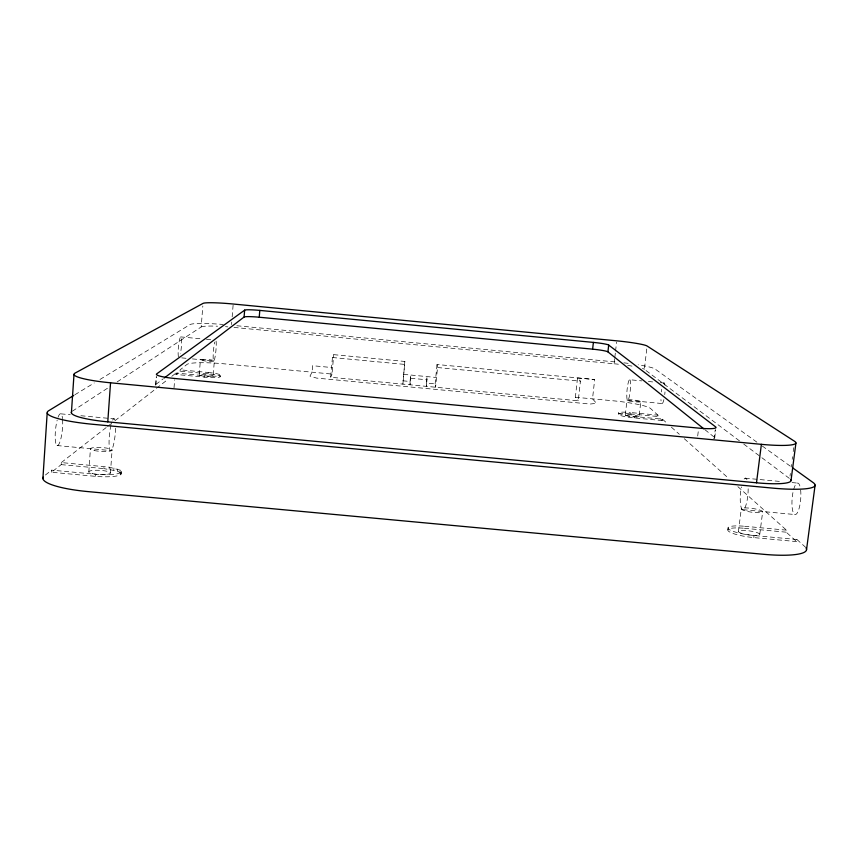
<?xml version="1.0" encoding="UTF-8"?>
<svg xmlns="http://www.w3.org/2000/svg" width="858" height="858" viewBox="0 0 858 858"><rect width="100%" height="100%" fill="white"/><g stroke="black" fill="none" stroke-linecap="round" stroke-linejoin="round"><path stroke-width="0.64" stroke-dasharray="4.29 3.22" d="M404.837 361.443L402.885 384.116L404.837 361.443L333.751 354.665L332.443 357.518L330.673 377.263L578.249 400.783L580.426 381.156L577.52 377.949L575.375 397.254L578.249 400.783M51.501 472.254L51.641 470.141L95.495 474.227A21.718 4.151 3.3 0 0 121.064 472.318L121.364 471.256L120.195 470.13L109.288 467.181L61.326 462.569L61.197 464.628L51.501 472.254L95.345 476.34A21.718 4.172 3.2 0 0 120.914 474.399L121.364 471.256M88.814 471.964L90.412 448.959M95.345 476.34L95.495 474.227M121.214 473.326L117.514 471.096L103.85 468.607L103.99 466.548M109.138 469.24L109.288 467.181M110.457 472.876L112.087 449.957M113.792 470.087L113.942 468.028M117.514 471.096L117.664 469.036M120.045 472.2L120.195 470.13M120.914 474.399L121.064 472.318M155.63 384.77L156.22 376.876M155.727 385.167A21.547 2.939 4.3 0 1 155.899 384.405L156.488 376.523M174.024 387.805L174.635 379.815M175.901 374.442L175.997 373.058L204.526 375.761A14.06 1.802 4.5 0 0 220.238 375.439L220.141 376.791A14.06 1.813 4.5 0 1 204.418 377.155L175.901 374.442L180.051 371.182L208.054 373.831A14.06 1.813 4.5 0 1 220.131 376.812M180.051 371.182L180.159 369.819L187.001 364.403A33.752 4.151 4.6 0 1 224.388 363.846L332.003 374.077L333.751 354.665M117.181 381.885L201.19 326.962L202.82 306.016M199.238 374.817L200.418 359.663M204.418 377.155L204.526 375.761M208.054 373.831L208.162 372.469L180.159 369.819M213.127 376.126A7.025 0.901 4.5 0 0 203.464 374.431A7.025 0.901 4.5 0 0 201.941 375.868A7.025 0.901 4.5 0 0 213.127 376.126L214.339 360.982A7.036 0.837 4.6 0 0 204.654 359.33A7.036 0.837 4.6 0 0 203.132 360.66A7.036 0.837 4.6 0 0 214.339 360.982M231.531 324.592L231.746 322.029M232.164 316.881L233.097 305.309M410.06 381.488L410.682 375.043L410.092 384.802L410.06 381.488L402.97 380.813M426.351 383.043L426.984 376.587L426.673 386.379L426.351 383.043L435.124 383.869L435.596 387.226L437.537 367.535L437.033 364.511L594.68 379.536L592.513 398.831L596.482 403.292L590.132 404.054L316.484 378.078L309.995 376.083L312.065 372.179L312.634 365.712L332.582 367.61M435.124 383.869L437.033 364.511M233.998 327.424L614.103 363.771L614.682 358.676M614.832 357.4L615.411 352.306M615.561 351.029L616.58 342.106M618.436 414.103L618.597 412.741M625.3 414.982L627.026 400M662.301 420.559L634.201 417.9A13.953 1.791 6.6 0 1 618.479 414.586A13.953 1.791 6.6 0 1 630.19 413.878L630.34 412.526L657.957 415.154L657.796 416.495L662.301 420.559L662.473 419.187L634.362 416.527A13.953 1.78 6.6 0 1 618.639 413.224A13.953 1.78 6.6 0 1 630.34 412.526M634.201 417.9L634.362 416.527M739.467 440.862L644.379 369.326L646.793 348.595M639.06 416.752A6.971 0.89 6.6 0 0 629.407 414.725A6.971 0.89 6.6 0 0 628.056 416.119A6.971 0.89 6.6 0 0 639.06 416.752L640.808 401.748A6.982 0.826 6.5 0 0 631.134 399.796A6.982 0.826 6.5 0 0 629.804 401.083A6.982 0.826 6.5 0 0 640.808 401.748M697.704 436.003L698.509 429.429M713.609 438.663A21.418 2.885 7 0 0 714.328 437.237L715.282 429.461M714.693 438.041L715.658 430.233M727.809 529.815L728.067 527.767M738.438 531.359L741.291 508.794M796.653 541.591L753.774 537.601A21.547 4.075 8 0 1 728.292 531.005A21.547 4.075 8 0 1 744.476 528.292L744.733 526.276L786.475 530.158L786.218 532.185L796.653 541.591L796.921 539.51L754.032 535.521A21.547 4.054 8 0 1 728.549 528.957A21.547 4.054 8 0 1 744.733 526.276M753.774 537.601L754.032 535.521M759.748 534.437A10.768 2.038 8 0 0 744.09 530.416A10.768 2.038 8 0 0 743.425 533.89A10.768 2.038 8 0 0 759.748 534.437L762.665 511.797A10.789 1.888 7.9 0 0 746.943 507.947A10.789 1.888 7.9 0 0 746.31 511.175A10.789 1.888 7.9 0 0 762.665 511.797M790.025 476.061L790.357 473.487M791.194 467.052L791.537 464.468M792.202 459.32L792.545 456.746M793.21 451.587L793.714 447.726M330.673 377.263L332.003 374.077M45.431 475L51.641 470.141M61.326 462.569L106.564 427.263M107.615 426.437L110.779 423.97M114.983 420.688L167.589 379.633M171.793 376.34L175.997 373.058M155.899 384.405L163.342 378.721M72.383 411.175L110.468 386.272M74.882 394.755L94.273 382.936M99.978 379.461L190.079 324.549A33.859 3.303 4.8 0 1 223.209 324.474M575.375 397.254L613.073 400.783A33.494 4.108 6.5 0 1 650.428 408.408L657.957 415.154M577.52 377.949L594.68 379.536M60.929 413.856L70.259 414.736M80.909 415.733L114.221 418.865M745.162 478.174L781.659 481.606M792.084 482.582L797.297 483.075M57.036 445.549L110.468 450.547M743.157 509.695L795.441 514.586M744.476 528.292L786.218 532.185M61.197 464.628L103.85 468.607M236.84 325.75L617.481 362.162M180.663 336.894L201.33 338.867M206.488 339.36L211.658 339.854M629.858 379.751A10.393 1.619 -84.4 0 1 629.386 396.246A10.393 1.619 -84.4 0 1 626.801 394.047A10.393 1.619 -84.4 0 1 629.858 379.751L641.752 380.877M648.369 381.51L653.657 382.014M660.263 382.647L664.231 383.022M332.443 357.518L404.772 364.414M437.537 367.535L580.426 381.156M403.592 374.367L435.757 377.423M410.725 378.249L427.316 379.826M181.746 357.883L187.087 358.397M192.417 358.901L213.878 360.939M627.488 400.257L661.797 403.517M630.19 413.878L657.796 416.495M756.885 442.16L655.062 369.004A33.601 3.271 6.3 0 0 638.191 364.8M762.301 446.053L791.548 467.063M743.747 444.079L760.842 456.939M761.904 457.743L789.682 478.635M704.933 429.708L714.328 437.237M662.473 419.187L667.427 423.627M671.396 427.177L679.332 434.277M684.298 438.717L728.935 478.667M737.869 486.658L786.475 530.158M796.921 539.51L804.75 546.514A55.781 10.843 8.1 0 1 806.112 548.101M58.076 417.202A16.023 3.4 -84 0 1 62.527 418.715M62.613 419.755A16.023 3.4 -84 0 1 60.146 441.237A16.023 3.4 -84 0 1 55.491 441.634A16.023 3.4 -84 0 1 57.154 420.216M178.41 356.799A10.468 1.459 -84.7 0 1 179.043 342.235A10.468 1.459 -84.7 0 1 181.467 338.62A10.468 1.459 -84.7 0 1 180.405 353.818M623.884 362.837A33.601 3.271 6.3 0 1 630.233 363.62M800.653 490.025A15.841 4.29 -85.3 0 1 795.902 514.414A15.841 4.29 -85.3 0 1 792.61 494.455A15.841 4.29 -85.3 0 1 800.139 486.915M663.202 383.751A10.382 1.855 -84.4 0 1 664.929 385.049M664.993 391.934A10.382 1.855 -84.4 0 1 664.736 394.648M663.899 399.614A10.382 1.855 -84.4 0 1 660.95 399.538M661.314 391.934A10.382 1.855 -84.4 0 1 661.679 389.339M744.133 479.011A15.852 3.754 -85.2 0 1 746.953 479.697M748.165 488.803A15.852 3.754 -85.2 0 1 742.717 509.684A15.852 3.754 -85.2 0 1 741.366 486.979M216.066 341.109A10.457 1.212 -84.7 0 1 215.165 356.478A10.457 1.212 -84.7 0 1 213.159 358.033A10.457 1.212 -84.7 0 1 214.768 342.117M112.634 420.088A16.012 2.831 -84.1 0 1 114.843 419.862M115.562 428.249A16.012 2.831 -84.1 0 1 112.58 447.919A16.012 2.831 -84.1 0 1 109.159 445.71A16.012 2.831 -84.1 0 1 110.961 425.268M111.229 424.174A16.012 2.831 -84.1 0 1 111.776 422.243M201.19 326.962A27.317 2.692 4.8 0 1 217.61 326.212M225.504 326.673A27.317 2.692 4.8 0 1 227.831 326.855M614.103 363.771A27.113 2.66 6.3 0 1 619.873 364.382M627.724 365.422A27.113 2.66 6.3 0 1 632.839 366.259M642.417 368.436A27.113 2.66 6.3 0 1 644.379 369.326M208.162 372.469A14.06 1.802 4.5 0 1 220.238 375.439M94.155 450.525A10.875 1.931 3.4 0 0 111.926 450.45A10.875 1.931 3.4 0 0 97.694 447.436A10.875 1.931 3.4 0 0 94.155 450.525M92.546 473.627A10.854 2.091 3.2 0 0 110.285 473.412A10.854 2.091 3.2 0 0 96.096 470.259A10.854 2.091 3.2 0 0 92.546 473.627"/><path stroke-width="1.29" d="M42.9 478.625L47.19 412.977M71.396 412.945L73.981 374.656M790.722 479.665A44.477 6.853 7.5 0 1 756.488 482.797L107.776 421.857L110.543 382.797A44.948 5.963 4.1 0 1 74.946 373.166L203.035 303.389A27.37 2.284 5 0 1 233.194 304.022L616.72 340.83A27.166 2.263 6.2 0 1 647.093 346.01L794.562 441.291A44.616 5.834 7.2 0 1 761.389 444.337L110.543 382.797M164.404 377.917L244.09 317.02L244.648 310.146A13.932 1.19 5 0 1 259.792 310.403L593.382 342.406A13.846 1.18 6.1 0 1 608.697 345.066L715.604 426.866A21.439 2.746 6.9 0 1 698.669 428.121L174.742 378.485A21.568 2.799 4.4 0 1 156.682 373.895L244.648 310.146M244.09 317.02A13.921 1.255 5 0 1 259.234 317.224L259.792 310.403M703.892 428.871L607.925 351.877A13.835 1.244 6.1 0 0 592.631 349.163L593.382 342.406M607.925 351.877L608.697 345.066M756.488 482.797L761.389 444.337M791.012 480.609L795.924 442.985M806.541 549.603L815.1 485.145M73.745 395.452L48.659 410.746A56.521 8.88 3.7 0 0 92.707 424.281L771.996 488.052A56.092 8.677 7.6 0 0 813.212 482.636L792.631 467.846M259.234 317.224L592.631 349.163M806.112 548.101A55.781 10.843 8.1 0 1 763.448 554.289L88.031 491.602A56.199 11.1 3.2 0 1 43.168 477.177M107.776 421.857A44.798 7.014 3.8 0 1 71.504 412.022"/></g></svg>
